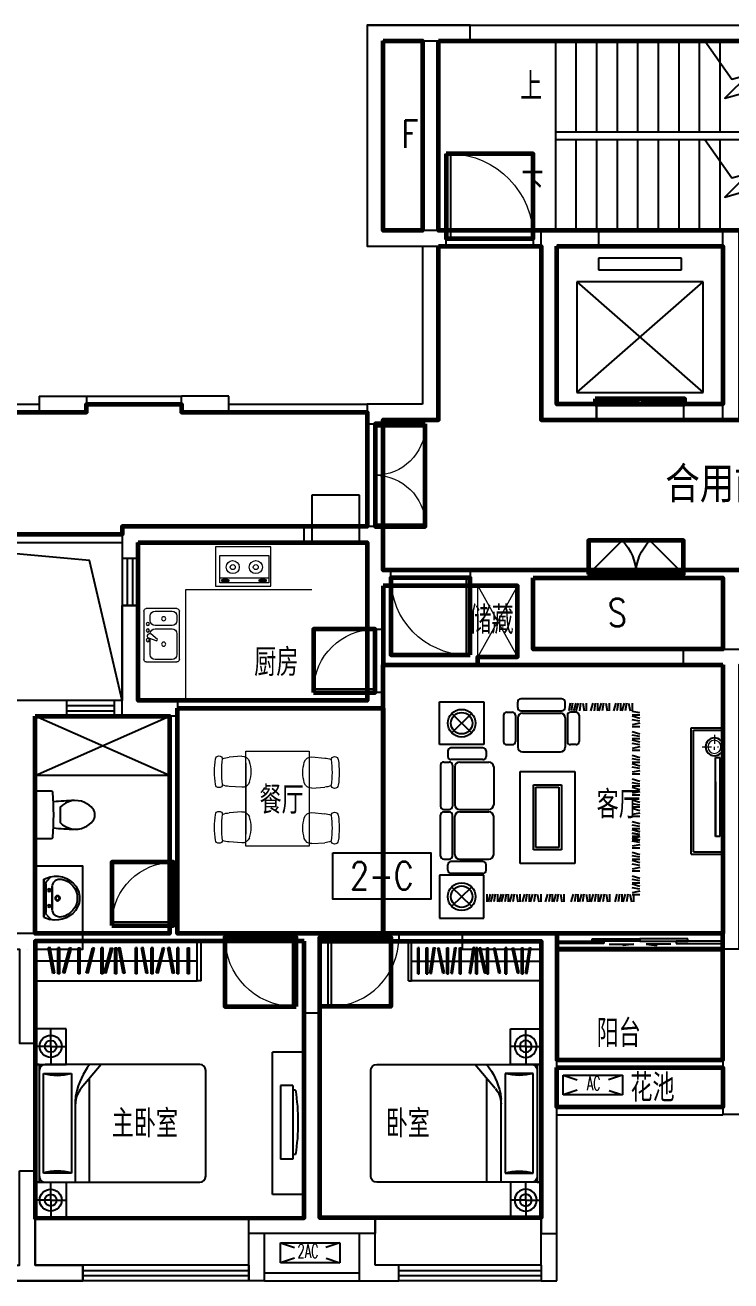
# Model space of a CAD drawing. Extents: x -397387 to -354187, y -375121 to -359221.
# Drawn here: x -384715 to -375787, y -375121 to -359221 of the extents above; entities that cross this region are included whole.
import ezdxf
from ezdxf.enums import TextEntityAlignment as Align

# ---------------------------------------------------------------- set-up
doc = ezdxf.new("R2010")
doc.units = 0
doc.header["$LTSCALE"] = 1000
doc.header["$MEASUREMENT"] = 0
doc.layers.get('0').update_dxf_attribs({"linetype": 'CONTINUOUS'})
for name, color, linetype in [('BATH', 6, 'CONTINUOUS'), ('DIM_SYMB', 3, 'CONTINUOUS'), ('F', 8, 'CONTINUOUS'), ('FUR', 8, 'CONTINUOUS'), ('Furniture(家具)', 9, 'CONTINUOUS'), ('Lvtry(厨卫)', 151, 'CONTINUOUS'), ('PUB_TEXT', 7, 'CONTINUOUS'), ('STAIR', 3, 'CONTINUOUS'), ('TEXT', 6, 'CONTINUOUS'), ('TXT', 7, 'CONTINUOUS'), ('wa', 2, 'CONTINUOUS'), ('WALL', 2, 'CONTINUOUS'), ('WINDOW', 3, 'CONTINUOUS'), ('栏杆', 140, 'CONTINUOUS'), ('空调', 32, 'CONTINUOUS')]:
    doc.layers.add(name, color=color, linetype=linetype)
for name, color, linetype, lineweight in [('GT_卧室', 1, 'CONTINUOUS', 60), ('GT_卫生间', 5, 'CONTINUOUS', 60), ('GT_厨房', 4, 'CONTINUOUS', 60), ('GT_客厅', 2, 'CONTINUOUS', 60), ('GT_楼梯', 130, 'CONTINUOUS', 60), ('GT_水机房', 170, 'CONTINUOUS', 60), ('GT_玄关', 40, 'CONTINUOUS', 60), ('GT_电梯', 150, 'CONTINUOUS', 60), ('GT_花园', 74, 'CONTINUOUS', 60), ('GT_过道', 30, 'CONTINUOUS', 60), ('GT_门', 245, 'CONTINUOUS', 60), ('GT_阳台', 6, 'CONTINUOUS', 60), ('GT_风机房', 230, 'CONTINUOUS', 60), ('GT_餐厅', 3, 'CONTINUOUS', 60), ('I-FURN', 8, 'CONTINUOUS', 5)]:
    doc.layers.add(name, color=color, linetype=linetype, lineweight=lineweight)
doc.styles.add('_ROMANC', font='ROMANC', dxfattribs={"width": 0.6})
doc.styles.add('DIM_FONT', font='ROMAND.shx', dxfattribs={"width": 0.7})
doc.styles.add('HZ', font='', dxfattribs={"width": 0.8})
doc.styles.add('HZ1', font='romans.shx', dxfattribs={"width": 0.8, "bigfont": 'hztxt3.shx'})
doc.styles.get("Standard").update_dxf_attribs({"font": 'GBENOR', "bigfont": 'GBCBIG'})
doc.styles.get('HZ').set_extended_font_data('FangSong_GB2312')

# ---------------------------------------------------------------- blocks, each defined once
blk = doc.blocks.new('TP6')
blk.add_lwpolyline([(20, -300), (201, -300, 0.388903), (221, -282, 0.043619), (221, 282, 0.388903), (201, 300), (20, 300, 0.414214), (0, 280), (0, -280, 0.414214), (20, -300, 0.414214)], format="xyb")
blk.add_lwpolyline([(623, 157, 0.325454), (314, 96), (314, -96, 0.325454), (623, -157, 0.11195), (728, -76, 0.35994), (728, 76, 0.11195)], format="xyb", close=True)
for centre, start, end in [((822, -7004), 92.6182, 94.7269), ((822, 7004), 265.2731, 267.3818)]:
    blk.add_arc(centre, 7194, start, end)
blk = doc.blocks.new('M_E6')
for p, q in [((240, 0), (-240, 0)), ((-237, 0), (239, 0)), ((240, 0), (270, -79)), ((-213, -36), (-271, -91)), ((-240, 0), (-270, -79)), ((-179, -23), (181, -23)), ((141, -105), (-141, -105)), ((-141, -105), (141, -105)), ((217, -37), (274, -95))]:
    blk.add_line(p, q)
for centre, radius in [((-99, -65), 16.3), ((2, -172), 31.6), ((2, -172), 23), ((101, -65), 16.3)]:
    blk.add_circle(centre, radius)
for centre, radius, start, end in [((28, -152), 307, 166.1751, 244.7296), ((-141, -205), 100, 90, 190.5602), ((-179, -73), 50, 90, 133.181), ((-28, -152), 307, 297.0639, 13.8249), ((141, -205), 100, 349.4398, 90), ((181, -73), 50, 44.5607, 90), ((0, -179), 243, 190.5602, 349.4398), ((0, -201), 250, 245.8071, 296.4628), ((28, -152), 307, 266.589, 266.5936)]:
    blk.add_arc(centre, radius, start, end)
at = {"width": 0.8, "flags": 9}
for tag in ['XSIZE', 'YSIZE']:
    blk.add_attdef(tag, (0, 0), '', height=0.5, dxfattribs=at)
blk = doc.blocks.new('M_E29JIV')
at = {"color": 0, "linetype": 'ByBlock'}
for p, q in [((31, 337), (419, 337)), ((0, -307), (0, 307)), ((82, 245), (82, 40)), ((358, 307), (143, 307)), ((419, -20), (419, 245)), ((450, 307), (450, -307)), ((48, 2), (57, -12)), ((59, 31), (163, 70)), ((173, 53), (87, -18)), ((163, 70), (173, 53)), ((143, -82), (358, -82)), ((358, -123), (143, -123)), ((82, -184), (82, -245)), ((143, -307), (358, -307)), ((419, -245), (419, -184)), ((419, -338), (31, -338))]:
    blk.add_line(p, q, dxfattribs=at)
for centre, radius in [((51, 61), 20.5), ((251, 112), 25.6), ((51, -61), 20.5), ((51, -143), 20.5), ((251, -210), 25.6)]:
    blk.add_circle(centre, radius, dxfattribs=at)
for centre, radius, start, end in [((31, 307), 30.7, 90, 180), ((419, 307), 30.7, 0, 90), ((143, 245), 61.4, 90, 180), ((358, 245), 61.4, 0, 90), ((66, 12), 20.5, 110.5377, 210), ((74, -2), 20.5, 210, 309.4623), ((143, -20), 61.4, 180, 270), ((143, -184), 61.4, 90, 180), ((358, -20), 61.4, 270, 0), ((358, -184), 61.4, 0, 90), ((31, -307), 30.7, 180, 270), ((143, -245), 61.4, 180, 270), ((358, -245), 61.4, 270, 0), ((419, -307), 30.7, 270, 0)]:
    blk.add_arc(centre, radius, start, end, dxfattribs=at)
at = {"style": 'DIM_FONT', "width": 0.8, "flags": 9}
for tag in ['XSIZE', 'YSIZE']:
    blk.add_attdef(tag, (0, 0), '', height=0.5, dxfattribs=at)
blk = doc.blocks.new('A$C79323B6D')
at = {"layer": 'I-FURN'}
for p, q in [((0, 500, 0), (700, 500, 0)), ((0, 0, 0), (0, 500, 0)), ((700, 500, 0), (700, 0, 0)), ((27, 387, 0), (27, 44, 0)), ((649, 387, 0), (27, 387, 0)), ((649, 44, 0), (649, 387, 0)), ((27, 100, 0), (649, 100, 0)), ((27, 44, 0), (649, 44, 0)), ((59, 78, 0), (59, 66, 0)), ((134, 68, 0), (70, 68, 0)), ((70, 68, 0), (70, 52, 0)), ((70, 52, 0), (134, 52, 0)), ((134, 52, 0), (134, 68, 0)), ((151, 77, 0), (151, 66, 0)), ((532, 78, 0), (532, 66, 0)), ((543, 68, 0), (543, 52, 0)), ((607, 68, 0), (543, 68, 0)), ((543, 52, 0), (607, 52, 0)), ((607, 52, 0), (607, 68, 0)), ((624, 77, 0), (624, 66, 0)), ((700, 0, 0), (0, 0, 0))]:
    blk.add_line(p, q, dxfattribs=at)
at = {"layer": 'I-FURN', "elevation": 0}
for points in [[(151, 77, 0.259034), (149, 80, 0.076276), (137, 85, 0.036515), (124, 88, 0.026615), (105, 89, 0.026615), (86, 88, 0.036515), (73, 85, 0.076276), (61, 80, 0.259034), (59, 77, 0.078462), (59, 76, 0.056762)], [(151, 66, 0.259034), (149, 70, 0.076276), (137, 75, 0.036515), (124, 77, 0.026615), (105, 78, 0.026615), (86, 77, 0.036515), (73, 75, 0.076276), (61, 70, 0.259034), (59, 66, 0.259034), (61, 63, 0.056762), (70, 59, 0.036515)], [(134, 57, 0.008736), (137, 58, 0.076276), (149, 63, 0.259034), (151, 66, 0.259034)], [(624, 77, 0.259034), (622, 80, 0.076276), (610, 85, 0.036515), (597, 88, 0.026615), (578, 89, 0.026615), (559, 88, 0.036515), (546, 85, 0.076276), (534, 80, 0.259034), (532, 77, 0.078462), (532, 76, 0.056762)], [(624, 66, 0.259034), (622, 70, 0.076276), (610, 75, 0.036515), (597, 77, 0.026615), (578, 78, 0.026615), (559, 77, 0.036515), (546, 75, 0.076276), (534, 70, 0.259034), (532, 66, 0.259034), (534, 63, 0.056762), (543, 59, 0.036515)], [(607, 57, 0.008736), (610, 58, 0.076276), (622, 63, 0.259034), (624, 66, 0.259034)]]:
    blk.add_lwpolyline(points, format="xyb", dxfattribs=at)
at = {"layer": 'I-FURN'}
for centre, radius, start, end in [((192, 241, 0), 82.5, 0.964, 360), ((484, 241, 0), 82.5, 180, 539.036), ((192, 241, 0), 31.6, 0.6532, 360), ((484, 241, 0), 31.6, 180, 539.3468)]:
    blk.add_arc(centre, radius, start, end, dxfattribs=at)
blk = doc.blocks.new('BX')
for p, q in [((0, 600), (0, 0)), ((600, 600), (0, 600)), ((600, 0), (600, 600)), ((0, 0), (600, 0))]:
    blk.add_line(p, q)
blk = doc.blocks.new('A$C501B52AE')
at = {"layer": 'I-FURN'}
for p, q in [((-450, 581), (-612, 567)), ((-415, 502), (-415, -398)), ((385, 502), (385, -398)), ((437, 591), (598, 576)), ((-450, 187), (-612, 199)), ((437, 197), (598, 208)), ((-450, -123), (-612, -138)), ((437, -114), (598, -128)), ((-450, -517), (-612, -505)), ((437, -508), (598, -496))]:
    blk.add_line(p, q, dxfattribs=at)
blk.add_lwpolyline([(-415, 652), (-415, -548), (385, -548), (385, 652)], close=True, dxfattribs=at)
for centre, radius, start, end in [((308, 384), 1104, 171.5445, 188.4555), ((-738, 540), 46, 8.4555, 171.5445), ((399, 384), 1104, 171.5445, 188.4555), ((-612, 383), 184, 90, 116.2122), ((-442, 489), 92, 16.1087, 95), ((-807, 384), 471, 343.8913, 16.1087), ((794, 394), 471, 163.8913, 196.1087), ((429, 499), 92, 85, 163.8913), ((598, 392), 184, 63.7878, 90), ((725, 549), 46, 8.4555, 171.5445), ((-413, 394), 1104, 351.5445, 8.4555), ((-322, 394), 1104, 351.5445, 8.4555), ((-738, 229), 46, 188.4555, 351.5445), ((-612, 383), 184, 243.618, 270), ((-442, 279), 92, 265, 343.8913), ((429, 288), 92, 196.1087, 275), ((598, 392), 184, 270, 296.382), ((725, 238), 46, 188.4555, 351.5445), ((308, -320), 1104, 171.5445, 188.4555), ((-738, -165), 46, 8.4555, 171.5445), ((399, -320), 1104, 171.5445, 188.4555), ((-612, -321), 184, 90, 116.2122), ((-442, -215), 92, 16.1087, 95), ((429, -205), 92, 85, 163.8913), ((598, -312), 184, 63.7878, 90), ((725, -155), 46, 8.4555, 171.5445), ((-413, -311), 1104, 351.5445, 8.4555), ((-322, -311), 1104, 351.5445, 8.4555), ((-807, -320), 471, 343.8913, 16.1087), ((794, -311), 471, 163.8913, 196.1087), ((-442, -425), 92, 265, 343.8913), ((429, -416), 92, 196.1087, 275), ((598, -312), 184, 270, 296.382), ((725, -466), 46, 188.4555, 351.5445), ((-738, -476), 46, 188.4555, 351.5445), ((-612, -321), 184, 243.618, 270)]:
    blk.add_arc(centre, radius, start, end, dxfattribs=at)
blk = doc.blocks.new('A$C5DCB49ED')
at = {"layer": 'F'}
for p, q in [((-400, -1800), (-400, 0)), ((-400, 0), (0, 0)), ((0, -1800), (0, 0)), ((-260, -420), (-104, -420)), ((-260, -420), (-260, -1356)), ((-104, -420), (-104, -1356)), ((-291, -482), (-260, -482)), ((-291, -1293), (-260, -1293)), ((-260, -1356), (-104, -1356)), ((-400, -1800), (0, -1800))]:
    blk.add_line(p, q, dxfattribs=at)
blk.add_ellipse((2329, -888), major_axis=(2652, 0), ratio=1, start_param=2.988025, end_param=3.295112, dxfattribs=at)
blk = doc.blocks.new('A$C47B67B6B')
at = {"layer": 'F'}
for p, q in [((-2100, -500), (-2100, 0)), ((-2050, -500), (-2050, 0)), ((-1952, -412), (-1952, -83)), ((-1927, -83), (-1952, -83)), ((-1927, -412), (-1927, -83)), ((-1818, -412), (-1818, -83)), ((-1818, -83), (-1793, -83)), ((-1793, -412), (-1793, -83)), ((-1762, -404), (-1701, -81)), ((-1737, -409), (-1677, -85)), ((-1701, -81), (-1677, -85)), ((-1636, -88), (-1612, -82)), ((-1553, -406), (-1636, -88)), ((-1529, -400), (-1612, -82)), ((-1490, -412), (-1490, -83)), ((-1490, -83), (-1465, -83)), ((-1465, -412), (-1465, -83)), ((-1426, -404), (-1366, -81)), ((-1402, -409), (-1342, -85)), ((-1366, -81), (-1342, -85)), ((-1291, -412), (-1291, -83)), ((-1291, -83), (-1266, -83)), ((-1266, -412), (-1266, -83)), ((-1136, -404), (-1076, -81)), ((-1111, -409), (-1051, -85)), ((-1051, -85), (-1076, -81)), ((-1033, -412), (-1033, -83)), ((-1008, -83), (-1033, -83)), ((-1008, -412), (-1008, -83)), ((-956, -82), (-980, -88)), ((-897, -406), (-980, -88)), ((-872, -400), (-956, -82)), ((-859, -412), (-859, -83)), ((-859, -83), (-834, -83)), ((-834, -412), (-834, -83)), ((-751, -88), (-726, -82)), ((-667, -406), (-751, -88)), ((-643, -400), (-726, -82)), ((-568, -412), (-568, -83)), ((-543, -83), (-568, -83)), ((-543, -412), (-543, -83)), ((-457, -88), (-433, -82)), ((-374, -406), (-457, -88)), ((-350, -400), (-433, -82)), ((-311, -412), (-311, -83)), ((-311, -83), (-286, -83)), ((-286, -412), (-286, -83)), ((-247, -404), (-187, -81)), ((-223, -409), (-163, -85)), ((-187, -81), (-163, -85)), ((-2050, -250), (0, -250)), ((-1952, -412), (-1927, -412)), ((-1818, -412), (-1793, -412)), ((-1762, -404), (-1737, -409)), ((-1553, -406), (-1529, -400)), ((-1490, -412), (-1465, -412)), ((-1426, -404), (-1402, -409)), ((-1291, -412), (-1266, -412)), ((-1136, -404), (-1111, -409)), ((-1033, -412), (-1008, -412)), ((-897, -406), (-872, -400)), ((-859, -412), (-834, -412)), ((-667, -406), (-643, -400)), ((-568, -412), (-543, -412)), ((-374, -406), (-350, -400)), ((-311, -412), (-286, -412)), ((-247, -404), (-223, -409)), ((-2100, -500), (-2050, -500)), ((0, -500), (-2050, -500))]:
    blk.add_line(p, q, dxfattribs=at)
blk = doc.blocks.new('A$C011B29F4')
at = {"layer": 'F'}
for p, q in [((448, 2080), (448, 127)), ((1863, 2156), (525, 2156)), ((1939, 127), (1939, 2080)), ((449, 835), (751, 580)), ((1939, 686), (626, 686)), ((1939, 508), (887, 508)), ((-2, 389), (-2, 0)), ((220, 195), (220, 389)), ((563, 457), (1825, 457)), ((563, 102), (563, 457)), ((1825, 457), (1825, 102)), ((2167, 195), (2167, 389)), ((2389, 389), (2389, 0)), ((220, 195), (-2, 195)), ((220, 195), (220, 0)), ((220, 195), (448, 195)), ((2167, 195), (1939, 195)), ((2167, 195), (2389, 195)), ((2167, 195), (2167, 0)), ((448, 51), (1939, 51)), ((448, 51), (448, 0)), ((1825, 102), (563, 102)), ((1939, 51), (1939, 0)), ((448, 0), (1939, 0))]:
    blk.add_line(p, q, dxfattribs=at)
for points in [[(-2, 0), (448, 0), (448, 389), (-2, 389)], [(2389, 0), (1939, 0), (1939, 389), (2389, 389)]]:
    blk.add_lwpolyline(points, dxfattribs=at)
for centre, radius in [((220, 195), 139), ((2167, 195), 139), ((220, 195), 75), ((2167, 195), 75)]:
    blk.add_circle(centre, radius, dxfattribs=at)
for centre, radius, start, end in [((525, 2080), 76.2, 90, 180), ((1863, 2080), 76.2, 0, 90), ((1056, 1522), 1034, 233.9798, 256.6072), ((948, 813), 305, 229.8941, 270), ((887, 813), 305, 256.6072, 270), ((-47, 279), 635, 343.7398, 16.2602), ((2434, 279), 635, 163.7398, 196.2602), ((525, 127), 76.2, 180, 270), ((1863, 127), 76.2, 270, 0)]:
    blk.add_arc(centre, radius, start, end, dxfattribs=at)
blk = doc.blocks.new('keting01')
at = {"layer": 'Furniture(家具)'}
for p, q in [((2254674, -2574365, 0), (2254674, -2573822, 0)), ((2254674, -2573822, 0), (2255232, -2573822, 0)), ((2255232, -2573822, 0), (2255232, -2574365, 0)), ((2255662, -2573897, 0), (2255662, -2573827, 0)), ((2256222, -2573787, 0), (2255702, -2573787, 0)), ((2256262, -2573897, 0), (2256262, -2573827, 0)), ((2256326, -2573841, 0), (2256309, -2573939, 0)), ((2256354, -2573841, 0), (2256338, -2573939, 0)), ((2256398, -2573841, 0), (2256369, -2573939, 0)), ((2256427, -2573841, 0), (2256398, -2573939, 0)), ((2256458, -2573841, 0), (2256442, -2573939, 0)), ((2256485, -2573841, 0), (2256504, -2573939, 0)), ((2256529, -2573841, 0), (2256529, -2573939, 0)), ((2256613, -2573841, 0), (2256584, -2573939, 0)), ((2256644, -2573841, 0), (2256628, -2573939, 0)), ((2256673, -2573841, 0), (2256673, -2573939, 0)), ((2256717, -2573841, 0), (2256688, -2573939, 0)), ((2256748, -2573841, 0), (2256732, -2573939, 0)), ((2256775, -2573841, 0), (2256794, -2573939, 0)), ((2256819, -2573841, 0), (2256819, -2573939, 0)), ((2256903, -2573841, 0), (2256874, -2573939, 0)), ((2256934, -2573841, 0), (2256918, -2573939, 0)), ((2256963, -2573841, 0), (2256963, -2573939, 0)), ((2257007, -2573841, 0), (2256978, -2573939, 0)), ((2257038, -2573841, 0), (2257022, -2573939, 0)), ((2257065, -2573841, 0), (2257084, -2573939, 0)), ((2257109, -2573841, 0), (2257109, -2573939, 0)), ((2254827, -2573971, 0), (2255079, -2574216, 0)), ((2255079, -2573971, 0), (2254827, -2574216, 0)), ((2255484, -2573994, 0), (2255484, -2574325, 0)), ((2255524, -2573954, 0), (2255594, -2573954, 0)), ((2255634, -2573994, 0), (2255634, -2574325, 0)), ((2255662, -2574028, 0), (2255662, -2574398, 0)), ((2255702, -2573937, 0), (2256222, -2573937, 0)), ((2255722, -2573968, 0), (2256202, -2573968, 0)), ((2256262, -2574028, 0), (2256262, -2574398, 0)), ((2256290, -2573994, 0), (2256290, -2574325, 0)), ((2256400, -2573954, 0), (2256330, -2573954, 0)), ((2256440, -2573994, 0), (2256440, -2574325, 0)), ((2257207, -2573964, 0), (2257109, -2573947, 0)), ((2257207, -2573992, 0), (2257109, -2573992, 0)), ((2257207, -2574036, 0), (2257109, -2574007, 0)), ((2257207, -2574068, 0), (2257109, -2574051, 0)), ((2257207, -2574095, 0), (2257109, -2574114, 0)), ((2257207, -2574139, 0), (2257109, -2574139, 0)), ((2257207, -2574232, 0), (2257109, -2574203, 0)), ((2255232, -2574365, 0), (2254674, -2574365, 0)), ((2255524, -2574365, 0), (2255594, -2574365, 0)), ((2256400, -2574365, 0), (2256330, -2574365, 0)), ((2257207, -2574264, 0), (2257109, -2574247, 0)), ((2257207, -2574292, 0), (2257109, -2574292, 0)), ((2257207, -2574336, 0), (2257109, -2574307, 0)), ((2257207, -2574368, 0), (2257109, -2574351, 0)), ((2254778, -2574445, 0), (2254778, -2574515, 0)), ((2255222, -2574405, 0), (2254818, -2574405, 0)), ((2255262, -2574445, 0), (2255262, -2574515, 0)), ((2255722, -2574458, 0), (2256202, -2574458, 0)), ((2257207, -2574395, 0), (2257109, -2574414, 0)), ((2257207, -2574439, 0), (2257109, -2574439, 0)), ((2257207, -2574532, 0), (2257109, -2574503, 0)), ((2254687, -2574626, 0), (2254687, -2575146, 0)), ((2254727, -2574586, 0), (2254797, -2574586, 0)), ((2255222, -2574555, 0), (2254818, -2574555, 0)), ((2254837, -2574626, 0), (2254837, -2575146, 0)), ((2254868, -2574646, 0), (2254868, -2575126, 0)), ((2254928, -2574586, 0), (2255298, -2574586, 0)), ((2255358, -2574646, 0), (2255358, -2575126, 0)), ((2257207, -2574564, 0), (2257109, -2574547, 0)), ((2257207, -2574592, 0), (2257109, -2574592, 0)), ((2257207, -2574636, 0), (2257109, -2574607, 0)), ((2257207, -2574668, 0), (2257109, -2574651, 0)), ((2255692, -2575869, 0), (2255692, -2574705, 0)), ((2255692, -2574705, 0), (2256384, -2574705, 0)), ((2256384, -2574705, 0), (2256384, -2575869, 0)), ((2257207, -2574695, 0), (2257109, -2574714, 0)), ((2257207, -2574739, 0), (2257109, -2574739, 0)), ((2257207, -2574832, 0), (2257109, -2574803, 0)), ((2255862, -2575699, 0), (2255862, -2574875, 0)), ((2255862, -2574875, 0), (2256214, -2574875, 0)), ((2255892, -2575669, 0), (2255892, -2574905, 0)), ((2255892, -2574905, 0), (2256184, -2574905, 0)), ((2256184, -2574905, 0), (2256184, -2575669, 0)), ((2256214, -2574875, 0), (2256214, -2575699, 0)), ((2257207, -2574864, 0), (2257109, -2574847, 0)), ((2257207, -2574892, 0), (2257109, -2574892, 0)), ((2257207, -2574936, 0), (2257109, -2574907, 0)), ((2257207, -2574962, 0), (2257109, -2574981, 0)), ((2257207, -2575005, 0), (2257109, -2575005, 0)), ((2257207, -2575099, 0), (2257109, -2575070, 0)), ((2257207, -2575130, 0), (2257109, -2575114, 0)), ((2257207, -2575159, 0), (2257109, -2575159, 0)), ((2254687, -2575776, 0), (2254687, -2575256, 0)), ((2254727, -2575186, 0), (2254797, -2575186, 0)), ((2254727, -2575217, 0), (2254797, -2575217, 0)), ((2254837, -2575776, 0), (2254837, -2575256, 0)), ((2254868, -2575756, 0), (2254868, -2575276, 0)), ((2254928, -2575186, 0), (2255298, -2575186, 0)), ((2254928, -2575217, 0), (2255298, -2575217, 0)), ((2255358, -2575756, 0), (2255358, -2575276, 0)), ((2257207, -2575203, 0), (2257109, -2575174, 0)), ((2257207, -2575233, 0), (2257109, -2575252, 0)), ((2257207, -2575277, 0), (2257109, -2575277, 0)), ((2257207, -2575370, 0), (2257109, -2575341, 0)), ((2257207, -2575402, 0), (2257109, -2575385, 0)), ((2257207, -2575430, 0), (2257109, -2575430, 0)), ((2257207, -2575470, 0), (2257109, -2575441, 0)), ((2257207, -2575474, 0), (2257109, -2575445, 0)), ((2257207, -2575502, 0), (2257109, -2575485, 0)), ((2257207, -2575506, 0), (2257109, -2575489, 0)), ((2257207, -2575530, 0), (2257109, -2575530, 0)), ((2257207, -2575533, 0), (2257109, -2575552, 0)), ((2257207, -2575574, 0), (2257109, -2575545, 0)), ((2257207, -2575577, 0), (2257109, -2575577, 0)), ((2257207, -2575606, 0), (2257109, -2575589, 0)), ((2257207, -2575633, 0), (2257109, -2575652, 0)), ((2256214, -2575699, 0), (2255862, -2575699, 0)), ((2256184, -2575669, 0), (2255892, -2575669, 0)), ((2257207, -2575677, 0), (2257109, -2575677, 0)), ((2257207, -2575759, 0), (2257109, -2575730, 0)), ((2257207, -2575791, 0), (2257109, -2575774, 0)), ((2254727, -2575816, 0), (2254797, -2575816, 0)), ((2254778, -2575956, 0), (2254778, -2575886, 0)), ((2255222, -2575846, 0), (2254818, -2575846, 0)), ((2254928, -2575816, 0), (2255298, -2575816, 0)), ((2255262, -2575956, 0), (2255262, -2575886, 0)), ((2256384, -2575869, 0), (2255692, -2575869, 0)), ((2257207, -2575819, 0), (2257109, -2575819, 0)), ((2257207, -2575863, 0), (2257109, -2575834, 0)), ((2257207, -2575895, 0), (2257109, -2575878, 0)), ((2257207, -2575922, 0), (2257109, -2575941, 0)), ((2254674, -2576019, 0), (2254674, -2576561, 0)), ((2255232, -2576019, 0), (2254674, -2576019, 0)), ((2255222, -2575996, 0), (2254818, -2575996, 0)), ((2255232, -2576561, 0), (2255232, -2576019, 0)), ((2257207, -2575966, 0), (2257109, -2575966, 0)), ((2257207, -2576059, 0), (2257109, -2576030, 0)), ((2257207, -2576091, 0), (2257109, -2576074, 0)), ((2255079, -2576412, 0), (2254827, -2576168, 0)), ((2254827, -2576412, 0), (2255079, -2576168, 0)), ((2255271, -2576259, 0), (2255271, -2576357, 0)), ((2255315, -2576259, 0), (2255287, -2576357, 0)), ((2255347, -2576259, 0), (2255318, -2576357, 0)), ((2255379, -2576259, 0), (2255362, -2576357, 0)), ((2255407, -2576259, 0), (2255407, -2576357, 0)), ((2255451, -2576259, 0), (2255422, -2576357, 0)), ((2255483, -2576259, 0), (2255454, -2576357, 0)), ((2255514, -2576259, 0), (2255498, -2576357, 0)), ((2255543, -2576259, 0), (2255543, -2576357, 0)), ((2255587, -2576259, 0), (2255558, -2576357, 0)), ((2255618, -2576259, 0), (2255602, -2576357, 0)), ((2255646, -2576259, 0), (2255665, -2576357, 0)), ((2255689, -2576259, 0), (2255689, -2576357, 0)), ((2255746, -2576259, 0), (2255717, -2576357, 0)), ((2255778, -2576259, 0), (2255761, -2576357, 0)), ((2255806, -2576259, 0), (2255806, -2576357, 0)), ((2255850, -2576259, 0), (2255821, -2576357, 0)), ((2255882, -2576259, 0), (2255865, -2576357, 0)), ((2255909, -2576259, 0), (2255928, -2576357, 0)), ((2255953, -2576259, 0), (2255953, -2576357, 0)), ((2256039, -2576259, 0), (2256010, -2576357, 0)), ((2256071, -2576259, 0), (2256054, -2576357, 0)), ((2256099, -2576259, 0), (2256099, -2576357, 0)), ((2256143, -2576259, 0), (2256114, -2576357, 0)), ((2256175, -2576259, 0), (2256158, -2576357, 0)), ((2256202, -2576259, 0), (2256221, -2576357, 0)), ((2256246, -2576259, 0), (2256246, -2576357, 0)), ((2256364, -2576259, 0), (2256335, -2576357, 0)), ((2256396, -2576259, 0), (2256379, -2576357, 0)), ((2256424, -2576259, 0), (2256424, -2576357, 0)), ((2256468, -2576259, 0), (2256439, -2576357, 0)), ((2256500, -2576259, 0), (2256483, -2576357, 0)), ((2256527, -2576259, 0), (2256546, -2576357, 0)), ((2256571, -2576259, 0), (2256571, -2576357, 0)), ((2256618, -2576259, 0), (2256589, -2576357, 0)), ((2256650, -2576259, 0), (2256633, -2576357, 0)), ((2256678, -2576259, 0), (2256678, -2576357, 0)), ((2256722, -2576259, 0), (2256694, -2576357, 0)), ((2256754, -2576259, 0), (2256737, -2576357, 0)), ((2256781, -2576259, 0), (2256800, -2576357, 0)), ((2256825, -2576259, 0), (2256825, -2576357, 0)), ((2256918, -2576259, 0), (2256889, -2576357, 0)), ((2256950, -2576259, 0), (2256933, -2576357, 0)), ((2256978, -2576259, 0), (2256978, -2576357, 0)), ((2257022, -2576259, 0), (2256993, -2576357, 0)), ((2257054, -2576259, 0), (2257037, -2576357, 0)), ((2257081, -2576259, 0), (2257100, -2576357, 0)), ((2257207, -2576119, 0), (2257109, -2576119, 0)), ((2257207, -2576163, 0), (2257109, -2576134, 0)), ((2257207, -2576195, 0), (2257109, -2576178, 0)), ((2257207, -2576222, 0), (2257109, -2576241, 0)), ((2257207, -2576266, 0), (2257109, -2576266, 0)), ((2257125, -2576259, 0), (2257125, -2576357, 0)), ((2254674, -2576561, 0), (2255232, -2576561, 0))]:
    blk.add_line(p, q, dxfattribs=at)
for centre, radius in [((2254953, -2574094, 0), 175), ((2254953, -2574094, 0), 136), ((2254953, -2576290, 0), 175), ((2254953, -2576290, 0), 136)]:
    blk.add_circle(centre, radius, dxfattribs=at)
for centre, radius, start, end in [((2255702, -2573827, 0), 40, 90, 180), ((2256222, -2573827, 0), 40, 360, 90), ((2255524, -2573994, 0), 40, 90, 180), ((2255594, -2573994, 0), 40, 360, 90), ((2255702, -2573897, 0), 40, 180, 270), ((2255722, -2574028, 0), 60, 90, 180), ((2256202, -2574028, 0), 60, 360, 90), ((2256222, -2573897, 0), 40, 270, 360), ((2256330, -2573994, 0), 40, 90, 180), ((2256400, -2573994, 0), 40, 360, 90), ((2255524, -2574325, 0), 40, 180, 270), ((2255594, -2574325, 0), 40, 270, 360), ((2256330, -2574325, 0), 40, 180, 270), ((2256400, -2574325, 0), 40, 270, 360), ((2254818, -2574445, 0), 40, 90, 180), ((2254818, -2574515, 0), 40, 180, 270), ((2255222, -2574445, 0), 40, 360, 90), ((2255222, -2574515, 0), 40, 270, 360), ((2255722, -2574398, 0), 60, 180, 270), ((2256202, -2574398, 0), 60, 270, 360), ((2254727, -2574626, 0), 40, 90, 180), ((2254797, -2574626, 0), 40, 360, 90), ((2254928, -2574646, 0), 60, 90, 180), ((2255298, -2574646, 0), 60, 360, 90), ((2254727, -2575146, 0), 40, 180, 270), ((2254797, -2575146, 0), 40, 270, 360), ((2254928, -2575126, 0), 60, 180, 270), ((2255298, -2575126, 0), 60, 270, 360), ((2254727, -2575257, 0), 40, 90, 180), ((2254797, -2575257, 0), 40, 360, 90), ((2254928, -2575277, 0), 60, 90, 180), ((2255298, -2575277, 0), 60, 360, 90), ((2254727, -2575776, 0), 40, 180, 270), ((2254797, -2575776, 0), 40, 270, 360), ((2254928, -2575756, 0), 60, 180, 270), ((2255298, -2575756, 0), 60, 270, 360), ((2254818, -2575886, 0), 40, 90, 180), ((2254818, -2575956, 0), 40, 180, 270), ((2255222, -2575886, 0), 40, 360, 90), ((2255222, -2575956, 0), 40, 270, 360)]:
    blk.add_arc(centre, radius, start, end, dxfattribs=at)
blk = doc.blocks.new('A$C0FFF4A59')
at = {"layer": 'F'}
for p, q in [((406, 1600), (6, 1600)), ((406, 0), (406, 1600)), ((376, 1570), (6, 1570)), ((376, 30), (376, 1570)), ((101, 1225), (43, 1225)), ((43, 1225), (43, 225)), ((101, 225), (101, 1225)), ((10, 303), (10, 847)), ((10, 847), (43, 847)), ((43, 847), (43, 303)), ((95, 231), (95, 918)), ((43, 303), (10, 303)), ((43, 225), (101, 225)), ((376, 30), (6, 30)), ((406, 0), (6, 0))]:
    blk.add_line(p, q, dxfattribs=at)
at = {"layer": 'F', "lineweight": 0}
for p, q in [((113, 1512), (113, 1399)), ((75, 1361), (62, 1361)), ((113, 1324), (113, 1361)), ((267, 1361), (150, 1361))]:
    blk.add_line(p, q, dxfattribs=at)
at = {"layer": 'F'}
blk.add_circle((113, 1361), 113, dxfattribs=at)
at = {"layer": 'F', "lineweight": 0}
blk.add_circle((113, 1361), 82.7, dxfattribs=at)
blk = doc.blocks.new('A$C249466C0')
at = {"layer": '空调'}
for p, q in [((0, 250, 0), (750, 250, 0)), ((0, 250, 0), (177, 191, 0)), ((0, 0, 0), (0, 250, 0)), ((750, 250, 0), (573, 191, 0)), ((750, 250, 0), (750, 0, 0)), ((175, 58, 0), (0, 0, 0)), ((750, 0, 0), (0, 0, 0)), ((578, 57, 0), (750, 0, 0))]:
    blk.add_line(p, q, dxfattribs=at)
at = {"layer": '空调', "style": '_ROMANC', "width": 0.6}
blk.add_text('2AC', height=175, dxfattribs=at).set_placement((214, 60, 0))
blk = doc.blocks.new('1')
at = {"layer": '空调'}
for p, q in [((2343911, -2591167), (2344661, -2591167)), ((2343911, -2591167), (2344088, -2591226)), ((2343911, -2591417), (2343911, -2591167)), ((2344661, -2591167), (2344484, -2591226)), ((2344661, -2591167), (2344661, -2591417)), ((2344085, -2591359), (2343911, -2591417)), ((2344489, -2591360), (2344661, -2591417)), ((2344661, -2591417), (2343911, -2591417))]:
    blk.add_line(p, q, dxfattribs=at)
at = {"layer": '空调', "style": '_ROMANC', "width": 0.6}
blk.add_text('AC', height=175, dxfattribs=at).set_placement((2344207, -2591359))
blk = doc.blocks.new('A$C272E504F')
at = {"layer": 'wa', "flags": 128}
for points in [[(18750, 11650), (18750, 11850), (17450, 11850), (17450, 9050), (18450, 9050), (18450, 9250), (17650, 9250), (17650, 11650)], [(21950, 9250), (22150, 9250), (22150, 6850), (21950, 6850)], [(13050, -1042), (13250, -1042), (13250, -1042), (13250, -1042), (13250, 150), (13850, 150), (13850, 350), (12450, 350), (12450, 150), (13050, 150), (13050, -1042), (13050, -1042)], [(16650, -658), (16850, -658), (16850, -658), (16850, -658), (16850, -3250), (17550, -3250), (17550, -3450), (15950, -3450), (15950, -3250), (16650, -3250), (16650, -658), (16650, -658)], [(13050, -2658), (13250, -2658), (13250, -2658), (13250, -2658), (13250, -3850), (13850, -3850), (13850, -4050), (12450, -4050), (12450, -3850), (13050, -3850), (13050, -2658), (13050, -2658)]]:
    blk.add_lwpolyline(points, close=True, dxfattribs=at)
for points in [[(20350, 6850), (19650, 6850), (19650, 9050), (19650, 9050), (19650, 9250), (20375, 9250), (20375, 9050), (19850, 9050), (19850, 7050), (20350, 7050), (20350, 6850)], [(14350, 5500), (14350, 5100), (14550, 5100), (14550, 5300), (16650, 5300), (16650, 5500), (14350, 5500)], [(14350, 3100), (14350, 4500), (14550, 4500), (14550, 3300), (15050, 3300), (15050, 3100), (14350, 3100)], [(22650, 3950), (22650, 3750), (22150, 3750), (22150, 150), (21950, 150), (21950, 3750), (21450, 3750), (21450, 3950), (22650, 3950)], [(19650, -3450), (19850, -3450), (19850, 150), (19850, 150), (19850, 350), (19750, 350), (18650, 350), (18650, 150), (19650, 150), (19650, -3450)]]:
    blk.add_lwpolyline(points, dxfattribs=at)
blk = doc.blocks.new('$DorLib2D$00000001')
for p, q in [((0.45, 0.975), (0.5, 0.975)), ((0.45, 0), (0.45, 0.975)), ((0.5, 0), (0.5, 0.975)), ((0.5, 0), (0.45, 0))]:
    blk.add_line(p, q)
at = {"lineweight": 13}
blk.add_arc((0.475, 0), 0.975, 91.4693, 180, dxfattribs=at)
blk = doc.blocks.new('$TCHSYS$LDOR22D')
for p, q in [((-0.517, 0.833), (-0.017, 0.833)), ((-0.517, 0.833), (-0.517, 0.667)), ((-0.017, 0.833), (-0.017, 0.667)), ((0.017, 0.833), (0.017, 0.667)), ((0.017, 0.833), (0.517, 0.833)), ((0.517, 0.833), (0.517, 0.667)), ((-0.517, 0.667), (-0.017, 0.667)), ((0.017, 0.667), (0.517, 0.667)), ((-0.5, 0.5), (0.5, 0.5))]:
    blk.add_line(p, q)
blk = doc.blocks.new('$TCHSYS$WIN2D')
for p, q in [((-0.5, 0.5), (0.5, 0.5)), ((0.5, 0.1667), (-0.5, 0.1667)), ((0.5, -0.1667), (-0.5, -0.1667)), ((-0.5, -0.5), (0.5, -0.5))]:
    blk.add_line(p, q)
blk = doc.blocks.new('$DorLib2D$00000116')
at = {"color": 0}
for p, q in [((-0.5, 0), (-0.146, 0.354)), ((0.5, 0), (0.146, 0.354))]:
    blk.add_line(p, q, dxfattribs=at)
for centre, start, end in [((-0.5, 0), 0, 45), ((0.5, 0), 135, 180)]:
    blk.add_arc(centre, 0.5, start, end, dxfattribs=at)
blk = doc.blocks.new('$DorLib2D$00000002')
for p, q in [((-0.5, 0), (-0.5, 0.4875)), ((-0.475, 0.4875), (-0.5, 0.4875)), ((-0.475, 0), (-0.475, 0.4875)), ((0.475, 0), (0.475, 0.4875)), ((0.475, 0.4875), (0.5, 0.4875)), ((0.5, 0), (0.5, 0.4875)), ((-0.5, 0), (-0.475, 0)), ((0.5, 0), (0.475, 0))]:
    blk.add_line(p, q)
at = {"lineweight": 13}
for centre, start, end in [((-0.4875, 0), 0, 88.53072), ((0.4875, 0), 91.46928, 180)]:
    blk.add_arc(centre, 0.4875, start, end, dxfattribs=at)
blk = doc.blocks.new('$DorLib2D$00000138')
at = {"color": 0, "linetype": 'Continuous'}
for p, q in [((-0.2875, 0), (-0.2875, 0.1538)), ((-0.2875, 0.1538), (0, 0.1538)), ((0, 0.1538), (0, 0)), ((0.2875, 0.1538), (0, 0.1538)), ((0.2875, 0), (0.2875, 0.1538)), ((-0.5, -0.1399), (-0.5, 0)), ((-0.5, 0), (-0.2187, 0)), ((0, 0), (-0.2875, 0)), ((-0.2187, 0), (-0.2187, -0.1399)), ((0, 0), (0.2875, 0)), ((0.2187, 0), (0.2187, -0.1399)), ((0.5, 0), (0.2187, 0)), ((0.5, 0), (0.5, -0.1946)), ((0.5, -0.1399), (0.5, 0)), ((-0.2187, -0.1399), (-0.5, -0.1399)), ((0.2187, -0.1399), (0.5, -0.1399)), ((-0.1857, -0.186), (-0.037, -0.186)), ((-0.037, -0.186), (-0.1019, -0.2583)), ((-0.1019, -0.2583), (-0.1019, -0.186)), ((0.1857, -0.186), (0.037, -0.186)), ((0.037, -0.186), (0.1019, -0.2583)), ((0.1019, -0.2583), (0.1019, -0.186))]:
    blk.add_line(p, q, dxfattribs=at)

msp = doc.modelspace()

# ---------------------------------------------------------------- linework, layer by layer
at = {"layer": 'BATH'}
for p, q in [((-384587, -368721), (-382887, -367971)), ((-382887, -368721), (-384587, -367971)), ((-382887, -368721), (-384587, -368721))]:
    msp.add_line(p, q, dxfattribs=at)
at = {"layer": 'DIM_SYMB'}
for points in [[(-376117, -359421), (-375777, -359904), (-375561, -359846), (-375862, -360148), (-375648, -360088), (-375307, -360571)], [(-376117, -360671), (-375777, -361154), (-375561, -361096), (-375862, -361398), (-375648, -361338), (-375307, -361821)]]:
    msp.add_lwpolyline(points, dxfattribs=at)
for points in [[(-378068, -359996, 0, 0, 0), (-376340, -359996, 80, 0, 0), (-376040, -359996, 0, 0, 0)], [(-378118, -361246, 0, 0, 0), (-376340, -361246, 80, 0, 0), (-376040, -361246, 0, 0, 0)]]:
    msp.add_lwpolyline(points, format="xyseb", dxfattribs=at)
at = {"layer": 'GT_卧室'}
for points in [[(-381187, -370821), (-384587, -370821), (-384587, -374325), (-381187, -374321), (-381187, -370821)], [(-378187, -370838), (-378187, -374321), (-380987, -374321), (-380987, -370821), (-378187, -370821), (-378187, -370838)]]:
    msp.add_lwpolyline(points, dxfattribs=at)
at = {"layer": 'GT_卫生间'}
msp.add_lwpolyline([(-384587, -367971), (-382887, -367971), (-382887, -370721), (-384587, -370721), (-384587, -367971)], dxfattribs=at)
at = {"layer": 'GT_厨房'}
msp.add_lwpolyline([(-383287, -365771), (-380387, -365771), (-380387, -367771), (-383287, -367771), (-383287, -365771)], dxfattribs=at)
at = {"layer": 'GT_客厅'}
msp.add_lwpolyline([(-375887, -367321), (-375887, -370721), (-380187, -370721), (-380187, -367321), (-375887, -367321)], dxfattribs=at)
at = {"layer": 'GT_楼梯'}
msp.add_lwpolyline([(-379487, -359421), (-372087, -359421), (-372087, -361821), (-379487, -361821), (-379487, -359421)], dxfattribs=at)
at = {"layer": 'GT_水机房'}
msp.add_lwpolyline([(-378287, -366221), (-375887, -366221), (-375887, -367121), (-378287, -367121), (-378287, -366221)], dxfattribs=at)
at = {"layer": 'GT_玄关'}
msp.add_lwpolyline([(-380187, -366321), (-380187, -367321), (-378987, -367321), (-378987, -367221), (-378487, -367221), (-378487, -366321), (-380187, -366321)], dxfattribs=at)
at = {"layer": 'GT_电梯'}
msp.add_lwpolyline([(-377987, -362021), (-375887, -362021), (-375887, -364021), (-377987, -364021), (-377987, -362021)], dxfattribs=at)
at = {"layer": 'GT_花园'}
msp.add_lwpolyline([(-377987, -372421), (-375887, -372421), (-375887, -372921), (-377987, -372921), (-377987, -372421)], dxfattribs=at)
at = {"layer": 'GT_过道'}
for points in [[(-379487, -362021), (-378187, -362021), (-378187, -364221), (-373387, -364221), (-373387, -362021), (-372087, -362021), (-372087, -364221), (-371387, -364221), (-371387, -366121), (-380187, -366121), (-380187, -364221), (-379487, -364221), (-379487, -362021)], [(-389987, -364221), (-387087, -364221), (-387087, -364121), (-383937, -364121), (-383937, -364021), (-382737, -364021), (-382737, -364121), (-380387, -364121), (-380387, -365571), (-383487, -365571), (-383487, -365671), (-386087, -365671), (-386087, -365571), (-389987, -365571), (-389987, -364221)]]:
    msp.add_lwpolyline(points, dxfattribs=at)
at = {"layer": 'GT_门'}
for points in [[(-379387, -360849), (-379387, -361921), (-378287, -361921), (-378287, -360849), (-379387, -360849)], [(-377506, -363954), (-377506, -364021), (-376369, -364021), (-376369, -363954), (-377506, -363954)], [(-379654, -364271), (-380287, -364271), (-380287, -365571), (-379654, -365571), (-379654, -364271)], [(-377587, -366171), (-376387, -366171), (-376387, -365747), (-377587, -365747), (-377587, -366171)], [(-379087, -367196), (-379087, -366221), (-380087, -366221), (-380087, -367196), (-379087, -367196)], [(-381067, -367671), (-380287, -367671), (-380287, -366871), (-381067, -366871), (-381067, -367671)], [(-383617, -370621), (-382837, -370621), (-382837, -369821), (-383617, -369821), (-383617, -370621)], [(-381287, -371649), (-381287, -370771), (-382187, -370771), (-382187, -371648), (-381287, -371648)], [(-380987, -371649), (-380987, -370771), (-380087, -370771), (-380087, -371649), (-380987, -371649)], [(-377987, -370721), (-377987, -370921), (-375887, -370921), (-375887, -370721), (-377987, -370721)]]:
    msp.add_lwpolyline(points, dxfattribs=at)
at = {"layer": 'GT_阳台'}
msp.add_lwpolyline([(-377987, -370921), (-377987, -372321), (-375887, -372321), (-375887, -370921), (-377987, -370921)], dxfattribs=at)
at = {"layer": 'GT_风机房'}
msp.add_lwpolyline([(-380187, -359421), (-379687, -359421), (-379687, -361821), (-380187, -361821), (-380187, -359421)], dxfattribs=at)
at = {"layer": 'GT_餐厅'}
msp.add_lwpolyline([(-382787, -367871), (-380187, -367871), (-380187, -370721), (-382787, -370721), (-382787, -367871)], dxfattribs=at)
at = {"layer": 'I-FURN', "flags": 128}
for points in [[(-378487, -367221), (-378987, -367221), (-378987, -366321), (-378487, -367221)], [(-378487, -366321), (-378987, -367221)], [(-381087, -366371), (-382687, -366371), (-382687, -367771)]]:
    msp.add_lwpolyline(points, dxfattribs=at)
at = {"layer": 'Lvtry(厨卫)', "flags": 128}
msp.add_lwpolyline([(-383987, -370721), (-383987, -369871), (-384587, -369871)], dxfattribs=at)
at = {"layer": 'PUB_TEXT'}
msp.add_lwpolyline([(-380821, -369701), (-379584, -369701), (-379584, -370286), (-380821, -370286)], close=True, dxfattribs=at)
at = {"layer": 'STAIR'}
for p, q in [((-378007, -359421), (-378007, -360571)), ((-377747, -359421), (-377747, -360571)), ((-377487, -359421), (-377487, -360571)), ((-377227, -359421), (-377227, -360571)), ((-376967, -359421), (-376967, -360571)), ((-376707, -359421), (-376707, -360571)), ((-376447, -359421), (-376447, -360571)), ((-376187, -359421), (-376187, -360571)), ((-375927, -359421), (-375927, -360571)), ((-378007, -360671), (-378007, -361821)), ((-377747, -360671), (-377747, -361821)), ((-377487, -360671), (-377487, -361821)), ((-377227, -360671), (-377227, -361821)), ((-376967, -360671), (-376967, -361821)), ((-376707, -360671), (-376707, -361821)), ((-376447, -360671), (-376447, -361821)), ((-376187, -360671), (-376187, -361821)), ((-375927, -360671), (-375927, -361821)), ((-377462, -362171), (-377462, -362321)), ((-376412, -362171), (-377462, -362171)), ((-376412, -362321), (-376412, -362171)), ((-377462, -362321), (-376412, -362321)), ((-377737, -362471), (-377737, -363871)), ((-376137, -362471), (-377737, -362471)), ((-377737, -362471), (-376137, -363871)), ((-377737, -363871), (-376137, -362471)), ((-376137, -363871), (-376137, -362471)), ((-377737, -363871), (-376137, -363871))]:
    msp.add_line(p, q, dxfattribs=at)
at = {"layer": 'WALL'}
for p, q in [((-380387, -359221), (-379587, -359221)), ((-380387, -359221), (-380387, -362021)), ((-379587, -359221), (-371987, -359221)), ((-380187, -359421), (-379687, -359421)), ((-380187, -359421), (-380187, -361821)), ((-379687, -359421), (-379687, -361821)), ((-379487, -359421), (-379487, -361821)), ((-379487, -359421), (-372087, -359421)), ((-378007, -360571), (-373587, -360571)), ((-378007, -360571), (-378007, -360671)), ((-378007, -360671), (-373587, -360671)), ((-380187, -361821), (-379687, -361821)), ((-379387, -361821), (-379487, -361821)), ((-379387, -362021), (-379387, -361821)), ((-378087, -361821), (-378287, -361821)), ((-378287, -361821), (-378287, -362021)), ((-378087, -361821), (-375787, -361821)), ((-380387, -362021), (-379687, -362021)), ((-379687, -362021), (-379687, -364021)), ((-379487, -362021), (-379487, -364221)), ((-379487, -362021), (-379387, -362021)), ((-378287, -362021), (-378187, -362021)), ((-378187, -364221), (-378187, -362021)), ((-377987, -364021), (-377987, -362021)), ((-377987, -362021), (-375887, -362021)), ((-375887, -364021), (-375887, -362021)), ((-384537, -363921), (-383937, -363921)), ((-384537, -363921), (-384537, -364121)), ((-383937, -363921), (-383937, -364121)), ((-382137, -363921), (-382737, -363921)), ((-382737, -364121), (-382737, -363921)), ((-382137, -364121), (-382137, -363921)), ((-380387, -364021), (-380387, -364271)), ((-379687, -364021), (-380387, -364021)), ((-377487, -364021), (-377987, -364021)), ((-377487, -364221), (-377487, -364021)), ((-375887, -364021), (-376387, -364021)), ((-376387, -364021), (-376387, -364221)), ((-384537, -364121), (-383937, -364121)), ((-382137, -364121), (-382737, -364121)), ((-380187, -364271), (-380187, -364221)), ((-379487, -364221), (-380187, -364221)), ((-378187, -364221), (-377487, -364221)), ((-376387, -364221), (-375787, -364221)), ((-380387, -364271), (-380187, -364271)), ((-383487, -365571), (-383487, -365971)), ((-383487, -365571), (-380387, -365571)), ((-380187, -365571), (-380387, -365571)), ((-380187, -365671), (-380187, -365571)), ((-380187, -365671), (-380187, -366121)), ((-383287, -365971), (-383287, -365771)), ((-383287, -365771), (-380387, -365771)), ((-380387, -365771), (-380387, -366221)), ((-383487, -365971), (-383287, -365971)), ((-380087, -366121), (-380187, -366121)), ((-380087, -366321), (-380087, -366121)), ((-378387, -366121), (-379087, -366121)), ((-379087, -366121), (-379087, -366321)), ((-377587, -366121), (-378387, -366121)), ((-377587, -366221), (-377587, -366121)), ((-375787, -366121), (-376387, -366121)), ((-376387, -366121), (-376387, -366221)), ((-380387, -366221), (-380387, -366871)), ((-380187, -366871), (-380187, -366321)), ((-380187, -366321), (-380087, -366321)), ((-379087, -366321), (-378487, -366321)), ((-378487, -366321), (-378487, -367221)), ((-378287, -366221), (-378287, -367121)), ((-378287, -366221), (-377587, -366221)), ((-376387, -366221), (-375887, -366221)), ((-375887, -366221), (-375887, -367121)), ((-383287, -366571), (-383487, -366571)), ((-383487, -366571), (-383487, -367771)), ((-383287, -367771), (-383287, -366571)), ((-380387, -366871), (-380187, -366871)), ((-375887, -367121), (-378287, -367121)), ((-378487, -367221), (-378987, -367221)), ((-378987, -367321), (-378987, -367221)), ((-378387, -367321), (-378987, -367321)), ((-375887, -367321), (-378387, -367321)), ((-375887, -367321), (-375887, -370721)), ((-380187, -367671), (-380387, -367671)), ((-380387, -367671), (-380387, -367771)), ((-380187, -367871), (-380187, -367671)), ((-384687, -367771), (-385387, -367771)), ((-384187, -367771), (-384687, -367771)), ((-384187, -367971), (-384187, -367771)), ((-383487, -367771), (-383587, -367771)), ((-383587, -367771), (-383587, -367971)), ((-383287, -367771), (-382887, -367771)), ((-382887, -367771), (-380387, -367771)), ((-382787, -367871), (-380187, -367871)), ((-382787, -369821), (-382787, -367871)), ((-384587, -367971), (-384187, -367971)), ((-384587, -370721), (-384587, -367971)), ((-383587, -367971), (-383387, -367971)), ((-383387, -367971), (-382887, -367971)), ((-382887, -367971), (-382887, -369821)), ((-382887, -369821), (-382787, -369821)), ((-382787, -370621), (-382887, -370621)), ((-382887, -370621), (-382887, -370721)), ((-382787, -370721), (-382787, -370621)), ((-384687, -370721), (-384687, -370721)), ((-384587, -370721), (-382887, -370721)), ((-382187, -370721), (-382787, -370721)), ((-382187, -370821), (-382187, -370721)), ((-381087, -370721), (-381287, -370721)), ((-381287, -370721), (-381287, -370821)), ((-380887, -370721), (-381087, -370721)), ((-380887, -370821), (-380887, -370721)), ((-378087, -370721), (-379987, -370721)), ((-379987, -370721), (-379987, -370821)), ((-377987, -370721), (-378087, -370721)), ((-377987, -370921), (-377987, -370721)), ((-375887, -370921), (-375887, -370721)), ((-384687, -370921), (-384687, -370921)), ((-384587, -374921), (-384587, -370821)), ((-384587, -370821), (-382887, -370821)), ((-382887, -370821), (-382187, -370821)), ((-381287, -370821), (-381187, -370821)), ((-381187, -374321), (-381187, -370821)), ((-380987, -370821), (-380887, -370821)), ((-380987, -374321), (-380987, -370821)), ((-379987, -370821), (-378187, -370821)), ((-378187, -374921), (-378187, -370821)), ((-377987, -375121), (-377987, -370921)), ((-375887, -370921), (-375887, -373013)), ((-375687, -373013), (-375887, -373013)), ((-381887, -375121), (-381887, -374321)), ((-381187, -374321), (-381887, -374321)), ((-380287, -374321), (-380987, -374321)), ((-380287, -374921), (-380287, -374321)), ((-381687, -375021), (-381687, -374521)), ((-381087, -374521), (-381687, -374521)), ((-380487, -374521), (-381087, -374521)), ((-380487, -375121), (-380487, -374521)), ((-383987, -374921), (-384587, -374921)), ((-383987, -375121), (-383987, -374921)), ((-381887, -374921), (-381887, -375121)), ((-379987, -374921), (-380287, -374921)), ((-379987, -375121), (-379987, -374921)), ((-378187, -374921), (-378187, -375121)), ((-381687, -375021), (-381687, -375021)), ((-381687, -375121), (-381687, -375021)), ((-385387, -375121), (-384687, -375121)), ((-384687, -375121), (-383987, -375121)), ((-381687, -375121), (-381887, -375121)), ((-380487, -375121), (-379987, -375121)), ((-378187, -375121), (-377987, -375121))]:
    msp.add_line(p, q, dxfattribs=at)
at = {"layer": 'WINDOW'}
for p, q in [((-380087, -366121), (-379087, -366121)), ((-376387, -366121), (-377587, -366121)), ((-377587, -366221), (-376387, -366221)), ((-380387, -367671), (-380387, -366871)), ((-382887, -369821), (-382887, -370621)), ((-377987, -370921), (-375887, -370921)), ((-384587, -374321), (-381887, -374321)), ((-378187, -374321), (-380287, -374321))]:
    msp.add_line(p, q, dxfattribs=at)
at = {"layer": 'WINDOW', "flags": 128}
msp.add_lwpolyline([(-383487, -367771), (-383900, -366002), (-386087, -365803)], dxfattribs=at)
at = {"layer": '栏杆'}
for p, q in [((-387087, -364021), (-384537, -364021)), ((-382137, -364021), (-380387, -364021)), ((-384537, -364121), (-387087, -364121)), ((-380387, -364121), (-382137, -364121)), ((-386087, -365671), (-383487, -365671)), ((-386087, -365771), (-383487, -365771)), ((-375887, -372321), (-377987, -372321)), ((-375887, -372421), (-377987, -372421)), ((-375887, -372921), (-377987, -372921)), ((-375887, -373021), (-377987, -373021))]:
    msp.add_line(p, q, dxfattribs=at)
at = {"layer": '空调'}
for p, q in [((-383937, -363921), (-382737, -363921)), ((-383937, -364021), (-382737, -364021)), ((-381687, -375021), (-380487, -375021)), ((-381687, -375121), (-380487, -375121))]:
    msp.add_line(p, q, dxfattribs=at)

# ---------------------------------------------------------------- block references
msp.add_blockref('A$C272E504F', (-397837, -371071))
at = {"layer": 'F'}
for name, p, xscale in [('A$C47B67B6B', (-384587, -370821), -1), ('A$C47B67B6B', (-378187, -370821), 0.7999999999883585), ('A$C5DCB49ED', (-381587, -372226), -1)]:
    msp.add_blockref(name, p, dxfattribs=dict(at, xscale=xscale))
at = {"layer": 'F', "rotation": 270}
msp.add_blockref('A$C011B29F4', (-384587, -371932), dxfattribs=at)
at = {"layer": 'F', "xscale": -1, "rotation": 90}
msp.add_blockref('A$C011B29F4', (-378187, -371932), dxfattribs=at)
at = {"layer": 'FUR', "xscale": -1, "rotation": 359.9999999733196}
msp.add_blockref('A$C0FFF4A59', (-375882, -369720), dxfattribs=at)
at = {"layer": 'I-FURN', "xscale": -1}
msp.add_blockref('A$C79323B6D', (-381605, -366325, 0), dxfattribs=at)
at = {"layer": 'I-FURN', "extrusion": (0, 0, -1), "zscale": -1, "rotation": 180.0000076839628}
msp.add_blockref('M_E29JIV', (383214, -366947), dxfattribs=at)
at = {"layer": 'Lvtry(厨卫)'}
for name, p in [('BX', (-381087, -365771)), ('TP6', (-384587, -369221))]:
    msp.add_blockref(name, p, dxfattribs=at)
at = {"layer": 'Lvtry(厨卫)', "xscale": -1, "rotation": 90}
msp.add_blockref('M_E6', (-384477, -370274), dxfattribs=at)
at = {"layer": 'WALL'}
for name, p in [('keting01', (-2634146, 2206034, 0)), ('1', (-2721818, 2218651))]:
    msp.add_blockref(name, p, dxfattribs=at)
at = {"layer": 'WALL', "xscale": -1, "rotation": 5.33608358e-08}
msp.add_blockref('A$C501B52AE', (-381538, -369068), dxfattribs=at)
at = {"layer": 'WINDOW'}
for name, p, xscale, yscale, zscale in [('$DorLib2D$00000001', (-378837, -361921), -1100, 1100, -1100), ('$TCHSYS$LDOR22D', (-376937, -364121), 1100, 200, 1100), ('$TCHSYS$WIN2D', (-383887, -367871), -600, 200, -600), ('$DorLib2D$00000001', (-381737, -370771), 900, -900, 900), ('$DorLib2D$00000001', (-380437, -370771), -900, -900, -900), ('$DorLib2D$00000138', (-376937, -370821), -2100, 200, -2100)]:
    msp.add_blockref(name, p, dxfattribs=dict(at, xscale=xscale, yscale=yscale, zscale=zscale))
for name, p, xscale, yscale, zscale, rotation in [('$DorLib2D$00000002', (-380287, -364921), -1300, 1300, -1300, 270.0000000000256), ('$DorLib2D$00000116', (-376987, -366171), 1200, -1200, 1200, 180.0000000000278), ('$TCHSYS$WIN2D', (-383387, -366271), -600, 200, -600, 90.00000000002782), ('$DorLib2D$00000001', (-379587, -366221), -1000, 1000, -1000, 180.0000000000267), ('$DorLib2D$00000001', (-380287, -367271), 800, -800, 800, 269.9999999997874), ('$DorLib2D$00000001', (-382837, -370221), -800, 800, -800, 90.00000000002503), ('$TCHSYS$WIN2D', (-382937, -375021), 2100, -200, 2100, 179.9999999999746), ('$TCHSYS$WIN2D', (-379087, -375021), 1800, -200, 1800, 180.0000000000538)]:
    msp.add_blockref(name, p, dxfattribs=dict(at, xscale=xscale, yscale=yscale, zscale=zscale, rotation=rotation))
at = {"layer": '空调'}
msp.add_blockref('A$C249466C0', (-381483, -374891, 0), dxfattribs=at)

# ---------------------------------------------------------------- texts
at = {"layer": 'TEXT', "style": 'HZ', "width": 0.8}
msp.add_text('合用前室', height=400, dxfattribs=at).set_placement((-376617, -365221))
at = {"layer": 'TXT', "style": 'HZ1', "width": 0.8}
for s, p in [('上', (-378454, -360171)), ('下', (-378436, -361421)), ('储藏', (-379095, -366929)), ('餐厅', (-381750, -369208)), ('客厅', (-377486, -369265)), ('2-C', (-380606, -370165)), ('阳台', (-377486, -372162)), ('花池', (-377059, -372852)), ('主卧室', (-383621, -373305, 0)), ('卧室', (-380154, -373305, 0))]:
    msp.add_text(s, height=350, dxfattribs=at).set_placement(p)
for s, p in [('F', (-379849, -360599)), ('S', (-377224, -366662)), ('厨房', (-381538, -367271))]:
    msp.add_text(s, height=350, dxfattribs=at).set_placement(p, align=Align.MIDDLE)

doc.saveas('drawing.dxf')
